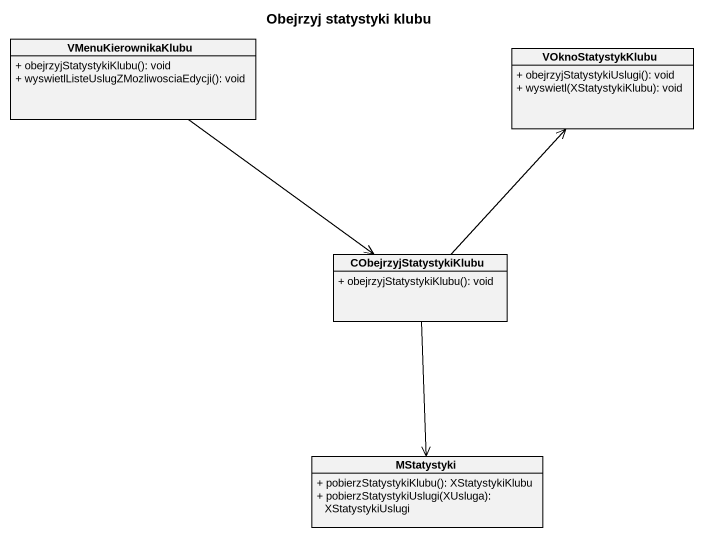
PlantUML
@startuml
title Obejrzyj statystyki klubu
hide circle
hide empty members
skinparam classAttributeIconSize 0
class VMenuKierownikaKlubu {
  + obejrzyjStatystykiKlubu(): void
  + wyswietlListeUslugZMozliwosciaEdycji(): void
}
class VOknoStatystykKlubu {
  + obejrzyjStatystykiUslugi(): void
  + wyswietl(XStatystykiKlubu): void
}
class CObejrzyjStatystykiKlubu {
  + obejrzyjStatystykiKlubu(): void
}
class MStatystyki {
  + pobierzStatystykiKlubu(): XStatystykiKlubu
  + pobierzStatystykiUslugi(XUsluga): XStatystykiUslugi
}
VMenuKierownikaKlubu --> CObejrzyjStatystykiKlubu
CObejrzyjStatystykiKlubu -up-> VOknoStatystykKlubu
CObejrzyjStatystykiKlubu --> MStatystyki
@enduml
